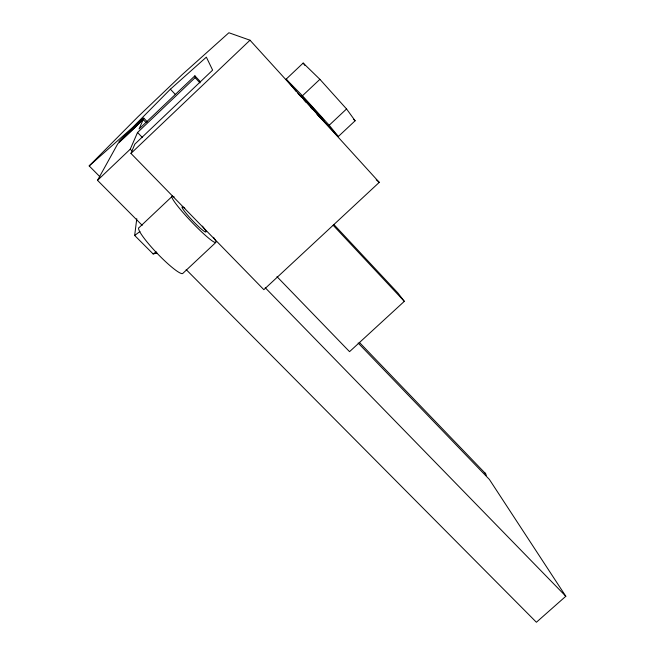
<?xml version="1.0" encoding="UTF-8"?>
<svg xmlns="http://www.w3.org/2000/svg" width="655" height="655" viewBox="0 0 655 655"><rect width="100%" height="100%" fill="white"/><g stroke="black" fill="none" stroke-linecap="round" stroke-linejoin="round"><path stroke-width="0.98" d="M157.102 253.108L153.147 253.968L134.668 235.464L136.78 218.664M89.178 165.92L137.951 116.778L182.237 74.555L228.89 32.75L250.005 40.217L379.27 182.36L263.85 289.674L130.959 153.417L134.832 144.141L212.629 70.134L206.35 57.149L170.39 89.203L132.572 127.504L89.178 165.92L99.92 176.752M142.201 225.328L97.513 180.338L130.255 149.193L137.534 132.498L195.124 77.667L194.887 75.824L139.081 128.97L143.175 119.578L146.016 122.526M97.513 180.338L117.794 143.756L143.175 119.578M130.959 153.417L250.005 40.217M296.412 91.7L286.145 79.157L303.175 63.06L319.894 79.32L346.552 108.959L355.125 120.774L338.299 136.527L317.028 114.363M172.29 196.246L139.196 227.498A31.727 4.569 46.1 0 0 156.177 252.314A31.727 4.569 46.1 0 0 182.671 273.528L215.741 242.538M286.145 79.157L302.438 95.769L319.894 79.32M338.299 136.527L329.211 125.228L346.552 108.959M333.796 224.428L398.019 293.121L404.315 301.349L349.541 351.661L276.975 276.647M358.138 343.023L489.383 479.452L565.822 596.263L536.404 622.25L186.159 269.59M134.668 235.464L139.949 231.518M153.147 253.968L156.218 251.798M376.199 179.724L379.27 182.36M353.716 119.398L355.125 120.774M130.255 149.193L131.68 150.658M265.209 287.709L565.822 596.263M137.534 132.498L142.52 137.648M143.797 118.162A17.366 0.589 -43.8 0 1 124.475 137.288A17.366 0.589 -43.8 0 1 125.531 134.881A17.366 0.589 -43.8 0 1 143.797 118.162L147.342 121.855M359.382 342.401L485.617 473.704M170.39 89.203L175.294 94.394M195.124 77.667L200.004 82.89M333.19 225.295L404.315 301.349M194.887 75.824L200.471 81.801M302.438 95.769L329.211 125.228M297.788 93.215L301.226 96.989M303.969 100.01L306.032 102.278M310.847 107.567L312.214 109.074M303.175 63.06L305.009 65.508M202.395 226.122A17.349 1.859 46.4 0 1 202.829 230.306A17.349 1.859 46.4 0 1 186.028 213.235A17.349 1.859 46.4 0 1 184.841 208.29M213.53 237.306A31.808 3.406 46.4 0 1 194.085 224.501A31.808 3.406 46.4 0 1 174.148 196.95M484.266 472.591A15.556 6.681 -44.3 0 1 486.19 475.53M304.943 100.395A17.513 0.442 47.5 0 0 324.094 120.905A17.513 0.442 47.5 0 0 308.227 102.868A17.513 0.442 47.5 0 0 304.943 100.395"/></g></svg>
